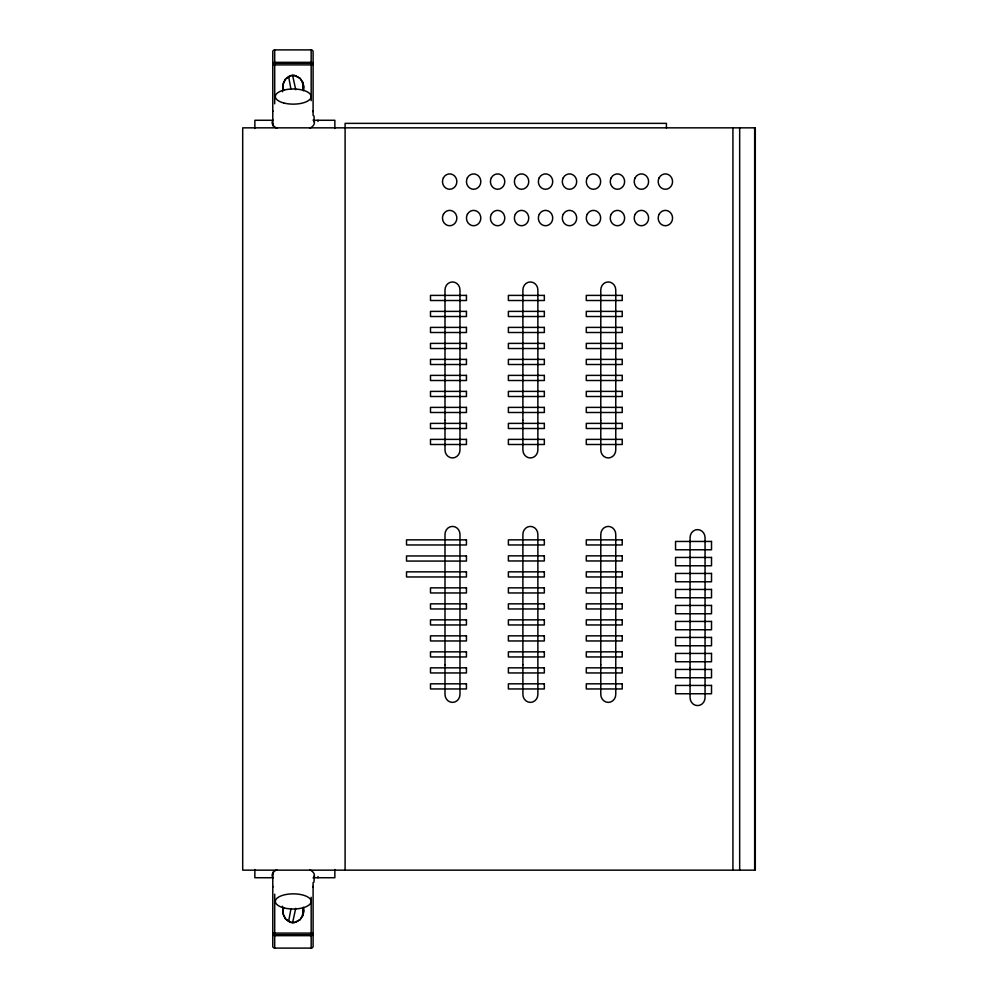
<?xml version="1.0" encoding="UTF-8"?>
<svg xmlns="http://www.w3.org/2000/svg" width="998" height="998" viewBox="0 0 998 998"><rect width="100%" height="100%" fill="white"/><g stroke="black" fill="none" stroke-linecap="round" stroke-linejoin="round"><path stroke-width="1.5" d="M444.996 420.383L444.996 449.936A7.996 7.485 -90 0 0 452.493 457.945A7.996 7.485 -90 0 0 459.978 449.936L459.978 289.956A7.996 7.485 -90 0 0 452.493 281.96A7.996 7.485 -90 0 0 444.996 289.956L444.996 420.295M522.89 420.383L522.89 449.936A7.996 7.485 -90 0 0 530.387 457.945A7.996 7.485 -90 0 0 537.872 449.936L537.872 289.956A7.996 7.485 -90 0 0 530.387 281.96A7.996 7.485 -90 0 0 522.89 289.956L522.89 420.295M600.784 420.383L600.784 449.936A7.996 7.485 -90 0 0 608.281 457.945A7.996 7.485 -90 0 0 615.766 449.936L615.766 289.956A7.996 7.485 -90 0 0 608.281 281.96A7.996 7.485 -90 0 0 600.784 289.956L600.784 420.295M690.067 668.036L690.067 697.59A7.996 7.485 -90 0 0 697.552 705.598A7.996 7.485 -90 0 0 705.05 697.59L705.05 537.61A7.996 7.485 -90 0 0 697.552 529.614A7.996 7.485 -90 0 0 690.067 537.61L690.067 667.949M283.682 907.806A14.159 12.837 0 0 0 283.644 915.453L285.603 918.933L288.622 921.379A8.882 8.046 0 0 0 292.626 922.476A8.795 7.972 0 0 0 296.094 921.99L300.074 919.557L302.394 916.264A14.159 12.837 0 0 0 303.479 911.935L303.716 907.93M313.971 882.12L314.382 875.595M282.559 91.766L283.033 87.038M302.394 916.264L303.429 907.382M288.622 921.379L290.929 908.941M292.626 922.476L295.745 908.292M303.005 89.957L303.267 88.909A14.359 13.024 0 0 0 302.918 82.846L300.036 78.218L294.497 75.424A8.645 7.834 0 0 0 290.767 75.599L285.578 78.904L283.257 83.782A14.359 13.024 0 0 0 283.607 89.857M283.644 82.547L285.603 79.067L288.622 76.621A8.882 8.046 0 0 1 292.626 75.524A8.795 7.972 0 0 1 296.094 76.01L300.074 78.443L302.394 81.736A14.159 12.837 0 0 1 303.479 86.065L303.716 90.07M272.778 125.785L272.778 51.634A1.921 1.734 0 0 1 274.7 49.9L311.176 49.9A1.921 1.734 0 0 1 313.098 51.634L313.098 115.469M272.778 63.148L313.098 63.148M273.327 120.271L254.864 120.271L254.864 128.493M313.322 120.271L334.854 120.271L334.854 128.493M273.327 877.729L254.864 877.729L254.864 869.508M313.322 877.729L334.854 877.729L334.854 869.508M272.778 934.852L313.098 934.852M272.778 872.215L272.778 946.366A1.921 1.734 0 0 0 274.7 948.1L311.176 948.1A1.921 1.734 0 0 0 313.098 946.366L313.098 882.531M303.005 908.043L303.267 909.091A14.359 13.024 0 0 1 302.918 915.154L300.036 919.782L294.497 922.576A8.645 7.834 0 0 1 290.767 922.402L285.578 919.096L283.257 914.218A14.359 13.024 0 0 1 283.607 908.143M292.626 75.524L295.745 89.708M288.622 76.621L290.929 89.059M302.394 81.736L303.429 90.618M282.559 906.234L283.033 910.962M313.971 115.88L314.382 122.405M755.299 127.844L755.299 870.156M739.668 127.844L739.668 870.156M732.931 127.844L732.931 870.156M666.427 128.031L666.427 123.365L345.096 123.365L345.096 870.156M318 120.271L318 121.469M318 876.531L318 877.729M311.176 49.9L311.176 100.698M311.176 897.302L311.176 948.1M274.7 49.9L274.7 103.817M274.7 894.183L274.7 948.1M302.881 907.444A14.159 12.837 0 0 1 303.479 911.935M312.885 886.399A1.921 1.734 0 0 1 313.098 887.197M272.778 887.197A1.921 1.734 0 0 1 272.916 886.561M272.916 874.123A1.921 1.734 0 0 0 272.778 874.759A1.921 0.811 0 0 1 272.916 874.46M309.642 869.682A21.133 8.932 0 0 1 313.347 878.103M272.816 877.579A21.133 8.932 0 0 1 276.745 869.757M313.297 119.91A21.133 8.932 0.3 0 1 309.704 128.33M276.808 128.218A21.133 8.932 0.3 0 1 272.778 120.409M313.098 110.803A1.921 1.734 0 0 1 312.885 111.601M272.916 111.439A1.921 1.734 0 0 1 272.778 110.803M272.916 123.877A1.921 1.734 0 0 1 272.778 123.241A1.921 0.811 0 0 0 272.916 123.54M283.682 90.282A14.159 12.837 0 0 1 283.657 82.634M303.479 86.065A14.159 12.837 0 0 1 302.881 90.556M444.996 664.83L444.996 694.396A7.996 7.485 -90 0 0 452.493 702.392A7.996 7.485 -90 0 0 459.978 694.396L459.978 534.417A7.996 7.485 -90 0 0 452.493 526.408A7.996 7.485 -90 0 0 444.996 534.417L444.996 664.743M522.89 664.83L522.89 694.396A7.996 7.485 -90 0 0 530.387 702.392A7.996 7.485 -90 0 0 537.872 694.396L537.872 534.417A7.996 7.485 -90 0 0 530.387 526.408A7.996 7.485 -90 0 0 522.89 534.417L522.89 664.743M600.784 664.83L600.784 694.396A7.996 7.485 -90 0 0 608.281 702.392A7.996 7.485 -90 0 0 615.766 694.396L615.766 534.417A7.996 7.485 -90 0 0 608.281 526.408A7.996 7.485 -90 0 0 600.784 534.417L600.784 664.743M311.176 62.338L274.7 62.338A1.921 1.734 0 0 0 272.778 64.084A1.921 0.811 0 0 0 274.7 64.895L311.176 64.895A1.921 0.811 0 0 0 313.098 64.084A1.921 1.734 0 0 0 311.176 62.338M754.65 127.844L242.701 127.844L242.701 870.156L754.65 870.156L754.65 127.844M466.44 295.396L430.487 295.396L430.487 300.51L466.44 300.51L466.44 295.396M544.334 295.396L508.381 295.396L508.381 300.51L544.334 300.51L544.334 295.396M622.228 295.396L586.288 295.396L586.288 300.51L622.228 300.51L622.228 295.396M466.44 311.388L430.487 311.388L430.487 316.516L466.44 316.516L466.44 311.388M544.334 311.388L508.381 311.388L508.381 316.516L544.334 316.516L544.334 311.388M622.228 311.388L586.288 311.388L586.288 316.516L622.228 316.516L622.228 311.388M466.44 327.394L430.487 327.394L430.487 332.509L466.44 332.509L466.44 327.394M544.334 327.394L508.381 327.394L508.381 332.509L544.334 332.509L544.334 327.394M622.228 327.394L586.288 327.394L586.288 332.509L622.228 332.509L622.228 327.394M466.44 343.387L430.487 343.387L430.487 348.514L466.44 348.514L466.44 343.387M544.334 343.387L508.381 343.387L508.381 348.514L544.334 348.514L544.334 343.387M622.228 343.387L586.288 343.387L586.288 348.514L622.228 348.514L622.228 343.387M466.44 359.392L430.487 359.392L430.487 364.507L466.44 364.507L466.44 359.392M544.334 359.392L508.381 359.392L508.381 364.507L544.334 364.507L544.334 359.392M622.228 359.392L586.288 359.392L586.288 364.507L622.228 364.507L622.228 359.392M466.44 375.385L430.487 375.385L430.487 380.512L466.44 380.512L466.44 375.385M544.334 375.385L508.381 375.385L508.381 380.512L544.334 380.512L544.334 375.385M622.228 375.385L586.288 375.385L586.288 380.512L622.228 380.512L622.228 375.385M466.44 391.391L430.487 391.391L430.487 396.505L466.44 396.505L466.44 391.391M544.334 391.391L508.381 391.391L508.381 396.505L544.334 396.505L544.334 391.391M622.228 391.391L586.288 391.391L586.288 396.505L622.228 396.505L622.228 391.391M466.44 407.384L430.487 407.384L430.487 412.498L466.44 412.498L466.44 407.384M544.334 407.384L508.381 407.384L508.381 412.498L544.334 412.498L544.334 407.384M622.228 407.384L586.288 407.384L586.288 412.498L622.228 412.498L622.228 407.384M466.44 423.377L430.487 423.377L430.487 428.504L466.44 428.504L466.44 423.377M544.334 423.377L508.381 423.377L508.381 428.504L544.334 428.504L544.334 423.377M622.228 423.377L586.288 423.377L586.288 428.504L622.228 428.504L622.228 423.377M466.44 439.382L430.487 439.382L430.487 444.497L466.44 444.497L466.44 439.382M544.334 439.382L508.381 439.382L508.381 444.497L544.334 444.497L544.334 439.382M622.228 439.382L586.288 439.382L586.288 444.497L622.228 444.497L622.228 439.382M466.44 539.856L406.523 539.856L406.523 544.97L466.44 544.97L466.44 539.856M544.334 539.856L508.381 539.856L508.381 544.97L544.334 544.97L544.334 539.856M622.228 539.856L586.288 539.856L586.288 544.97L622.228 544.97L622.228 539.856M711.512 541.452L675.559 541.452L675.559 549.773L711.512 549.773L711.512 541.452M466.44 555.948L406.523 555.948L406.523 561.076L466.44 561.076L466.44 555.948M544.334 555.849L508.381 555.849L508.381 560.963L544.334 560.963L544.334 555.849M622.228 555.849L586.288 555.849L586.288 560.963L622.228 560.963L622.228 555.849M711.512 557.445L675.559 557.445L675.559 565.766L711.512 565.766L711.512 557.445M466.44 571.842L406.523 571.842L406.523 576.969L466.44 576.969L466.44 571.842M544.334 571.842L508.381 571.842L508.381 576.969L544.334 576.969L544.334 571.842M622.228 571.842L586.288 571.842L586.288 576.969L622.228 576.969L622.228 571.842M711.512 573.451L675.559 573.451L675.559 581.772L711.512 581.772L711.512 573.451M466.44 587.847L430.487 587.847L430.487 592.962L466.44 592.962L466.44 587.847M544.334 587.847L508.381 587.847L508.381 592.962L544.334 592.962L544.334 587.847M622.228 587.847L586.288 587.847L586.288 592.962L622.228 592.962L622.228 587.847M711.512 589.444L675.559 589.444L675.559 597.765L711.512 597.765L711.512 589.444M466.44 603.84L430.487 603.84L430.487 608.967L466.44 608.967L466.44 603.84M544.334 603.84L508.381 603.84L508.381 608.967L544.334 608.967L544.334 603.84M622.228 603.84L586.288 603.84L586.288 608.967L622.228 608.967L622.228 603.84M711.512 605.449L675.559 605.449L675.559 613.758L711.512 613.758L711.512 605.449M466.44 619.845L430.487 619.845L430.487 624.96L466.44 624.96L466.44 619.845M544.334 619.845L508.381 619.845L508.381 624.96L544.334 624.96L544.334 619.845M622.228 619.845L586.288 619.845L586.288 624.96L622.228 624.96L622.228 619.845M711.512 621.442L675.559 621.442L675.559 629.763L711.512 629.763L711.512 621.442M466.44 635.838L430.487 635.838L430.487 640.966L466.44 640.966L466.44 635.838M544.334 635.838L508.381 635.838L508.381 640.966L544.334 640.966L544.334 635.838M622.228 635.838L586.288 635.838L586.288 640.966L622.228 640.966L622.228 635.838M711.512 637.435L675.559 637.435L675.559 645.756L711.512 645.756L711.512 637.435M466.44 651.844L430.487 651.844L430.487 656.958L466.44 656.958L466.44 651.844M544.334 651.844L508.381 651.844L508.381 656.958L544.334 656.958L544.334 651.844M622.228 651.844L586.288 651.844L586.288 656.958L622.228 656.958L622.228 651.844M711.512 653.44L675.559 653.44L675.559 661.761L711.512 661.761L711.512 653.44M466.44 667.837L430.487 667.837L430.487 672.951L466.44 672.951L466.44 667.837M544.334 667.837L508.381 667.837L508.381 672.951L544.334 672.951L544.334 667.837M622.228 667.837L586.288 667.837L586.288 672.951L622.228 672.951L622.228 667.837M711.512 669.433L675.559 669.433L675.559 677.754L711.512 677.754L711.512 669.433M466.44 683.83L430.487 683.83L430.487 688.957L466.44 688.957L466.44 683.83M544.334 683.83L508.381 683.83L508.381 688.957L544.334 688.957L544.334 683.83M622.228 683.83L586.288 683.83L586.288 688.957L622.228 688.957L622.228 683.83M711.512 685.439L675.559 685.439L675.559 693.76L711.512 693.76L711.512 685.439M311.176 933.105L274.7 933.105A1.921 0.811 0 0 0 272.778 933.916A1.921 1.734 0 0 0 274.7 935.662L311.176 935.662A1.921 1.734 0 0 0 313.098 933.916A1.921 0.811 0 0 0 311.176 933.105M659.142 177.756A7.685 7.186 90 0 0 665.379 189.271A7.685 7.186 90 0 0 671.604 177.756A7.685 7.186 90 0 0 659.142 177.756M635.177 177.756A7.685 7.186 90 0 0 641.402 189.271A7.685 7.186 90 0 0 647.64 177.756A7.685 7.186 90 0 0 635.177 177.756M611.213 177.756A7.685 7.186 90 0 0 617.438 189.271A7.685 7.186 90 0 0 623.663 177.756A7.685 7.186 90 0 0 611.213 177.756M587.248 177.756A7.685 7.186 90 0 0 593.473 189.271A7.685 7.186 90 0 0 599.698 177.756A7.685 7.186 90 0 0 587.248 177.756M563.271 177.756A7.685 7.186 90 0 0 569.509 189.271A7.685 7.186 90 0 0 575.734 177.756A7.685 7.186 90 0 0 563.271 177.756M539.307 177.756A7.685 7.186 90 0 0 545.532 189.271A7.685 7.186 90 0 0 551.769 177.756A7.685 7.186 90 0 0 539.307 177.756M515.342 177.756A7.685 7.186 90 0 0 521.567 189.271A7.685 7.186 90 0 0 527.792 177.756A7.685 7.186 90 0 0 515.342 177.756M491.378 177.756A7.685 7.186 90 0 0 497.603 189.271A7.685 7.186 90 0 0 503.828 177.756A7.685 7.186 90 0 0 491.378 177.756M467.413 177.756A7.685 7.186 90 0 0 473.638 189.271A7.685 7.186 90 0 0 479.863 177.756A7.685 7.186 90 0 0 467.413 177.756M443.436 177.756A7.685 7.186 90 0 0 449.661 189.271A7.685 7.186 90 0 0 455.899 177.756A7.685 7.186 90 0 0 443.436 177.756M659.142 214.233A7.685 7.186 90 0 0 665.379 225.748A7.685 7.186 90 0 0 671.604 214.233A7.685 7.186 90 0 0 659.142 214.233M635.177 214.233A7.685 7.186 90 0 0 641.402 225.748A7.685 7.186 90 0 0 647.64 214.233A7.685 7.186 90 0 0 635.177 214.233M611.213 214.233A7.685 7.186 90 0 0 617.438 225.748A7.685 7.186 90 0 0 623.663 214.233A7.685 7.186 90 0 0 611.213 214.233M587.248 214.233A7.685 7.186 90 0 0 593.473 225.748A7.685 7.186 90 0 0 599.698 214.233A7.685 7.186 90 0 0 587.248 214.233M563.271 214.233A7.685 7.186 90 0 0 569.509 225.748A7.685 7.186 90 0 0 575.734 214.233A7.685 7.186 90 0 0 563.271 214.233M539.307 214.233A7.685 7.186 90 0 0 545.532 225.748A7.685 7.186 90 0 0 551.769 214.233A7.685 7.186 90 0 0 539.307 214.233M515.342 214.233A7.685 7.186 90 0 0 521.567 225.748A7.685 7.186 90 0 0 527.792 214.233A7.685 7.186 90 0 0 515.342 214.233M491.378 214.233A7.685 7.186 90 0 0 497.603 225.748A7.685 7.186 90 0 0 503.828 214.233A7.685 7.186 90 0 0 491.378 214.233M467.413 214.233A7.685 7.186 90 0 0 473.638 225.748A7.685 7.186 90 0 0 479.863 214.233A7.685 7.186 90 0 0 467.413 214.233M443.436 214.233A7.685 7.186 90 0 0 449.661 225.748A7.685 7.186 90 0 0 455.899 214.233A7.685 7.186 90 0 0 443.436 214.233M283.831 907.868A17.927 7.572 0 0 0 311.176 901.656A17.927 7.572 0 0 0 284.779 894.757A17.927 7.572 0 0 0 283.831 907.868M283.669 102.969A17.927 7.572 0 0 0 311.164 96.881A17.927 7.572 0 0 0 284.941 89.857A17.927 7.572 0 0 0 283.669 102.969"/></g></svg>
